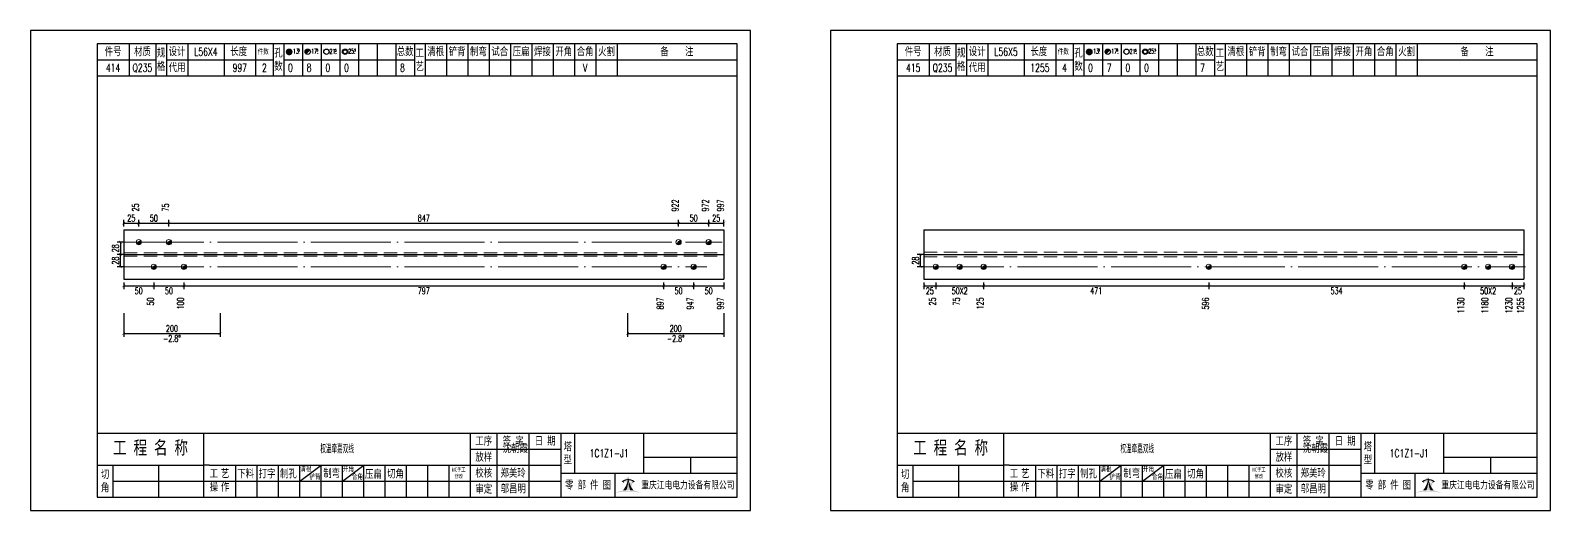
# Model space of a CAD drawing. Header units: millimetres. Extents: x -524 to 9570, y -2481 to 180.
# Drawn here: x 4500 to 5070, y -1800 to -1620 of the extents above; entities that cross this region are included whole.
import ezdxf
from ezdxf.enums import TextEntityAlignment as Align

# ---------------------------------------------------------------- set-up
doc = ezdxf.new("R2010")
doc.units = ezdxf.units.MM
doc.header["$LTSCALE"] = 20
doc.header["$PDMODE"] = 1
doc.linetypes.add('DASHDOT2X', pattern=[1.75, 1.5, -0.125, 0, -0.125])
doc.linetypes.add('HIDDEN', pattern=[0.375, 0.25, -0.125])
for name, color, linetype, lineweight in [('1', 7, 'Continuous', 25), ('11', 1, 'Continuous', 13), ('2', 1, 'HIDDEN', 13), ('5', 7, 'Continuous', 13), ('7', 3, 'DASHDOT2X', 13)]:
    doc.layers.add(name, color=color, linetype=linetype, lineweight=lineweight)
doc.styles.get("Standard").update_dxf_attribs({"font": 'simplex', "width": 0.7, "bigfont": 'gbhzfs.shx'})
doc.styles.add('SYMBOL_TXT', font='txt.shx', dxfattribs={"width": 0.6})
doc.styles.add('TITLE_TXT', font='simplex.shx', dxfattribs={"width": 0.75, "height": 2.5, "bigfont": 'gbhzfs.shx'})
doc.dimstyles.new('dimStyle4', dxfattribs={"dimtxt": 2.5, "dimasz": 1, "dimexe": 1.25, "dimexo": 0, "dimgap": 0.63, "dimtad": 2, "dimzin": 0, "dimdsep": 46, "dimtxsty": 'standard', "dimblk": 'ARCHTICK', "dimblk1": 'ARCHTICK', "dimblk2": 'ARCHTICK', "dimcen": 0.09, "dimadec": 0, "dimazin": 0, "dimtfac": 1, "dimtdec": 1, "dimtix": 1, "dimtmove": 2, "dimatfit": 3, "dimfxl": 0, "dimtolj": 1, "dimtzin": 0, "dimarcsym": 0})
doc.dimstyles.get("Standard").update_dxf_attribs({"dimtxt": 2.5, "dimasz": 1, "dimexe": 1.25, "dimexo": 0, "dimgap": 0.63, "dimtad": 1, "dimzin": 0, "dimdsep": 46, "dimtxsty": 'standard', "dimblk": 'ARCHTICK', "dimblk1": 'ARCHTICK', "dimblk2": 'ARCHTICK', "dimcen": 0.09, "dimadec": 0, "dimazin": 0, "dimtfac": 1, "dimtdec": 1, "dimtix": 1, "dimtmove": 2, "dimatfit": 3, "dimfxl": 0, "dimtolj": 1, "dimtzin": 0, "dimarcsym": 0})
pattern_1 = [(0, (-3, 0), (0, 0.0125), [])]

# ---------------------------------------------------------------- blocks, each defined once
blk = doc.blocks.new('M12_HOLE')
h = blk.add_hatch()
h.set_pattern_fill('LINE', scale=0.1, style=0)
h.set_pattern_definition(pattern_1)
h.paths.add_polyline_path([(-5, 0, 1), (-1, 0, 1)])
at = {"color": 7}
blk.add_circle((-3, 0), 2, dxfattribs=at)
at = {"color": 7, "attachment_point": 1, "style": 'SYMBOL_TXT'}
for s, insert, char_height, width in [('13\\f??|b0|i0|c0|p54;.', (-0.1170648347537053, 2.110404609075999), 3.5, 5.707453662650948), ('5', (3.739322910876695, 2.264550918150206), 1.8, 2.930899999712656)]:
    blk.add_mtext(s, dxfattribs=dict(at, insert=insert, char_height=char_height, width=width))
blk = doc.blocks.new('M16_HOLE')
h = blk.add_hatch()
h.set_pattern_fill('LINE', scale=0.1, style=0)
h.set_pattern_definition(pattern_1)
h.paths.add_polyline_path([(-1.585786437626905, 1.414213562373095, 0.668178637919299), (-5, 0, 0.198912367379658), (-4.414213562373095, -1.414213562373095)])
at = {"color": 7}
blk.add_circle((-3, 0), 2, dxfattribs=at)
at = {"color": 7, "attachment_point": 1, "style": 'SYMBOL_TXT'}
for s, insert, char_height, width in [('17.', (-0.443935574240129, 2.13042063441452), 3.5, 6.3164), ('5', (3.564570640825252, 2.25180437378188), 1.8, 1.822)]:
    blk.add_mtext(s, dxfattribs=dict(at, insert=insert, char_height=char_height, width=width))
blk = doc.blocks.new('M20_HOLE')
at = {"color": 7}
blk.add_circle((-3, 0), 2, dxfattribs=at)
at = {"color": 7, "attachment_point": 1, "style": 'SYMBOL_TXT'}
for s, insert, char_height, width in [('21.', (-0.6868754558352066, 2.009036737063269), 3.5, 6.0735), ('5', (3.321630759230175, 2.009036737063269), 1.8, 1.4576)]:
    blk.add_mtext(s, dxfattribs=dict(at, insert=insert, char_height=char_height, width=width))
blk = doc.blocks.new('M24_HOLE')
at = {"color": 7}
for radius in [2, 1.5]:
    blk.add_circle((-3, 0), radius, dxfattribs=at)
at = {"color": 7, "attachment_point": 1, "style": 'SYMBOL_TXT'}
for s, insert, char_height, width in [('25.', (-0.6868754558352066, 2.13042063441452), 3.5, 2.4294), ('5', (3.928980201610216, 2.25180437378188), 1.8, 1.9435)]:
    blk.add_mtext(s, dxfattribs=dict(at, insert=insert, char_height=char_height, width=width))
blk = doc.blocks.new('A$C1E394B87')
for p, q in [((270, 180), (0, 180)), ((0, 180), (0, 0)), ((270, 0), (270, 180)), ((0, 0), (270, 0))]:
    blk.add_line(p, q)
blk = doc.blocks.new('JgCard')
h = blk.add_hatch(color=256)
edge = h.paths.add_edge_path()
edge.add_arc((223.8016524729837, -21.84717885384339), 29.00860721842082, 79.81716678233735, 89.27812697573944)
edge.add_arc((224.5325955616654, -21.84717885384339), 29.00860721842082, 90.72187302426055, 100.1828332176626)
edge.add_arc((224.0279874541857, -3.830853464385541), 11.50536553551401, 89.30709440376557, 113.6959925615352, ccw=False)
edge.add_arc((224.3062605804644, -3.830853464385541), 11.50536553551401, 66.30400743846491, 90.69290559623443, ccw=False)
edge = h.paths.add_edge_path()
edge.add_arc((233.0302112674253, 13.18449056462987), 8.873034629199061, 191.5208225546964, 219.6965150385776)
edge.add_arc((215.3040367672247, 13.18449056462987), 8.873034629199061, 320.3034849614224, 348.4791774453036)
edge.add_arc((214.0326012329333, 11.43447699248611), 10.13453382683302, 338.1301204334909, 359.9154198731663)
edge.add_arc((234.3016468017167, 11.43447699248611), 10.13453382683302, 180.0845801266699, 201.8698795665091)
edge.add_line((225.937925765641, 10.90576856469295), (225.6552856147136, 10.35609493506945))
edge.add_arc((224.1679533083088, 7.853493107532699), 3.957321353349253, 91.41975307934291, 127.4827228769255)
edge.add_arc((215.3040367672247, 13.18449056462987), 8.873034629199061, 351.0860103832611, 357.2867084751834)
edge.add_line((222.396322269009, 10.90576856469295), (222.6789624199364, 10.35609493506945))
edge.add_line((222.6789624199364, 10.35609493506945), (221.7697188924139, 10.86032854938844))
edge.add_line((225.6552856147136, 10.35609493506945), (226.5654915637542, 10.86086227359522))
edge.add_arc((224.2330238305049, 7.883670059543192), 3.536460377387214, 93.80567765797379, 121.2894356209631)
edge.add_arc((224.1012242041452, 7.883670059543192), 3.536460377387214, 58.7105643790368, 86.1943223420262)
edge.add_arc((224.1679533083088, 7.853493107532699), 3.957321353349253, 52.53023982105776, 88.60436076552203)
edge.add_arc((233.0302112674253, 13.18449056462987), 8.873034629199061, 182.7132915248167, 188.9137221835162)
edge.add_line((224.1671240173246, 11.44943760304955), (224.1671240173246, 11.41951638194644))
blk.add_hatch(color=256).paths.add_polyline_path([(224.1671240173246, 11.41951638190653, 0.09534363958971465), (224.8964730213393, 7.65936347788454, -0.02857973389665951), (226.2029576453306, 7.517096850535836, -0.1235627947319866), (224.3359488967444, 11.41233217421416, -0.1204986991669159), (225.937925765641, 10.90576856469295), (225.6552856147136, 10.35609493506945), (226.5654915637542, 10.86086227359522, 0.5402417223769541), (226.575360567148, 10.99431825130466, 0.158715983985349), (224.2643381876442, 11.80964050730302, -0.02706108524003999), (224.1671240173246, 12.76445731824299, -0.02706225299216489), (224.0699034296731, 11.80959959181416, 0.1586661026302013), (221.7598355252794, 10.99377351487396, 0.5401762534625951), (221.7697205382283, 10.86032763670437, -5.881062471050359e-06), (221.7697188924139, 10.86032854938844), (222.6789624199364, 10.35609493506945), (222.396322269009, 10.90576856469295, -0.1204986991669226), (223.9982991379056, 11.41233217421416, -0.1235627947319868), (222.1312903893195, 7.517096850535836, -0.0285797338966575), (223.4377750133108, 7.65936347788454, 0.09534363958971454)])
for p, q in [((265, 175), (25, 175)), ((25, 175), (25, 5)), ((37, 175), (37, 163)), ((47, 175), (47, 163)), ((51, 175), (51, 163)), ((59, 175), (59, 163)), ((72.61005959575064, 175), (72.61005959575061, 163)), ((84.43573710762382, 175), (84.43573710762382, 163)), ((91, 175), (91, 163)), ((95, 175), (95, 163)), ((102, 175), (102, 163)), ((109, 175), (109, 163)), ((116, 175), (116, 163)), ((123, 175), (123, 163)), ((130, 175), (130, 163)), ((137, 175), (137, 163)), ((144, 175), (144, 163)), ((148, 175), (148, 163)), ((156, 175), (156, 163)), ((164, 175), (164, 163)), ((172, 175), (172, 163)), ((180, 175), (180, 163)), ((188, 175), (188, 163)), ((196, 175), (196, 163)), ((204, 175), (204, 163)), ((212, 175), (212, 163)), ((220, 175), (220, 163)), ((265, 5), (265, 175)), ((25, 169), (47, 169)), ((51, 168.9999999999999), (91, 168.9999999999999)), ((95, 168.9999999999999), (144, 168.9999999999999)), ((148, 169), (265, 169)), ((25, 163), (265, 163)), ((25, 29), (265, 29)), ((65, 17), (65, 29)), ((165, 5), (165, 29)), ((175, 5), (175, 29)), ((187, 5), (187, 29)), ((199, 5), (199, 29)), ((204, 29), (204, 14)), ((230, 14), (230, 29)), ((165, 23), (199, 23)), ((230, 20), (265, 20)), ((247.5, 20), (247.5, 14)), ((25, 17), (65, 17)), ((31, 5), (31, 17)), ((48, 17), (48, 5)), ((65, 5), (65, 17)), ((67, 17), (65, 17)), ((67, 17), (165, 17)), ((77, 5), (77, 17)), ((85, 5), (85, 17)), ((93, 5), (93, 17)), ((101, 5), (101, 17)), ((101, 11), (109, 17)), ((109, 5), (109, 17)), ((117, 5), (117, 17)), ((117, 11), (125, 17)), ((125, 5), (125, 17)), ((133, 5), (133, 17)), ((141, 5), (141, 17)), ((149, 5), (149, 17)), ((157, 5), (157, 17)), ((165, 17), (199, 17)), ((199, 14), (265, 14)), ((219.0802760739607, 14), (219.0802760739607, 5)), ((31, 11), (65, 11)), ((65, 11), (165, 11)), ((165, 11), (199, 11)), ((25, 5), (265, 5))]:
    blk.add_line(p, q)
blk.add_lwpolyline([(96.0334779468642, 171.9855941999696, -1), (98.0334779468642, 171.9855941999696, -1)], format="xyb", close=True)
for p in [(65.8050297978753, 166), (145, 96)]:
    blk.add_point(p)
blk.add_blockref('A$C1E394B87', (0, 0))
at = {"xscale": 0.5, "yscale": 0.5, "zscale": 0.5}
for name, p in [('M12_HOLE', (98.5334779468642, 171.9855941999696)), ('M16_HOLE', (105.5, 171.9999999999999)), ('M20_HOLE', (112.5, 171.9999999999999)), ('M24_HOLE', (119.5, 171.9999999999999))]:
    blk.add_blockref(name, p, dxfattribs=at)
at = {"attachment_point": 5, "style": 'TITLE_TXT'}
for s, insert, char_height, width in [('{\\fSimHei|b0|i0|c134|p2;件号}', (31, 172), 3, 15), ('{\\fSimHei|b0|i0|c134|p2;材质}', (42, 172), 3, 8), ('{\\fSimHei|b0|i0|c134|p2;规格}', (49, 169), 3, 4), ('{\\fSimHei|b0|i0|c134|p2;设计}', (55, 171.9999999999999), 3, 8.000000000000014), ('{\\fSimHei|b0|i0|c134|p2;长度}', (78.11684221050325, 172.0531705390044), 3, 8), ('{\\fSimHei|b0|i0|c134|p2;件数}', (87.3041250533895, 171.9999999999999), 2, 8.8244), ('{\\fSimHei|b0|i0|c134|p2;孔数}', (93, 169), 3, 4), ('{\\fSimHei|b0|i0|c134|p2;总数}', (140.5, 171.9999999999999), 3, 7), ('{\\fSimHei|b0|i0|c134|p2;工\\P艺}', (146, 169), 3, 4), ('{\\fSimHei|b0|i0|c134|p2;清根}', (152, 172), 3, 8), ('{\\fSimHei|b0|i0|c134|p2;铲背}', (160, 172), 3, 8), ('{\\fSimHei|b0|i0|c134|p2;制弯}', (168, 172), 3, 8.000000000000028), ('{\\fSimHei|b0|i0|c134|p2;试合}', (176, 172), 3, 8), ('{\\fSimHei|b0|i0|c134|p2;压扁}', (184, 172), 3, 8), ('{\\fSimHei|b0|i0|c134|p2;焊接}', (192, 172), 3, 8), ('{\\fSimHei|b0|i0|c134|p2;开角}', (200, 172), 3, 8.000000000000057), ('{\\fSimHei|b0|i0|c134|p2;合角}', (208, 172), 3, 8), ('{\\fSimHei|b0|i0|c134|p2;火割}', (216, 172), 3, 8), ('{\\fSimHei|b0|i0|c134|p2;备    注}', (242.3967818627186, 171.9765054582008), 3, 22), ('{\\fSimHei|b0|i0|c134|p2;代用}', (55, 166), 3, 8), ('{\\fSimHei|b0|i0|c134|p2;工 程 名 称}', (45.04268864723963, 23.33842704880232), 5, 47.33333333333334), ('{\\fSimHei|b0|i0|c134|p2;工序}', (170, 26), 3, 10), ('{\\fSimHei|b0|i0|c134|p2;签 字}', (181, 26), 3, 12), ('{\\fSimHei|b0|i0|c134|p2;^I沈朝霞}', (181.0520504248258, 23.27747906449889), 3, 12), ('{\\fSimHei|b0|i0|c134|p2;日 期}', (193, 26), 3, 12), ('{\\fSimHei|b0|i0|c134|p2;塔\\P型}', (201.5, 21.5), 3, 5.000000000000028), ('{\\fSimHei|b0|i0|c134|p2;放样}', (170, 20), 3, 10), ('{\\fSimHei|b0|i0|c134|p2;切\\P角}', (28, 11), 3, 6.000000000000004), ('{\\fSimHei|b0|i0|c134|p2;工\\P操}', (68.78408056366106, 11.29930144135182), 3, 6.000000000000004), ('{\\fSimHei|b0|i0|c134|p2;艺\\P作}', (73.01340619218274, 11.29930144135182), 3, 6.000000000000004), ('{\\fSimHei|b0|i0|c134|p2;下料}', (80.74376492044746, 13.75191016783555), 3, 8), ('{\\fSimHei|b0|i0|c134|p2;打字}', (88.74376492044746, 13.75191016783555), 3, 8), ('{\\fSimHei|b0|i0|c134|p2;制孔}', (96.74376492044746, 13.75191016783555), 3, 8.000000000000028), ('{\\fSimHei|b0|i0|c134|p2;清根}', (103.3080888185272, 15.56254542211099), 2, 8), ('{\\fSimHei|b0|i0|c134|p2;铲背}', (106.6982872637203, 12.58010217278223), 2, 8), ('{\\fSimHei|b0|i0|c134|p2;制弯}', (112.9524832210667, 13.86807755023182), 3, 8.000000000000028), ('{\\fSimHei|b0|i0|c134|p2;开角}', (119.2123351337376, 15.54156681030855), 2, 8.000000000000057), ('{\\fSimHei|b0|i0|c134|p2;合角}', (122.601153766583, 12.67610618408509), 2, 8), ('{\\fSimHei|b0|i0|c134|p2;压扁}', (128.5896913500159, 13.56672241423536), 3, 8), ('{\\fSimHei|b0|i0|c134|p2;切角}', (136.8970089545677, 13.6938446517654), 3, 8), ('{\\fSimHei|b0|i0|c134|p2;NC手工修改}', (160.6311373906198, 14.05820252967675), 1.5, 6.204069777279955), ('{\\fSimHei|b0|i0|c134|p2;校核}', (170, 14), 3, 10.00000000000003), ('{\\fSimHei|b0|i0|c134|p2;郑美玲}', (181, 14), 3, 12), ('{\\fSimHei|b0|i0|c134|p2;零 部 件 图}', (209.0827348158753, 9.5), 3, 30.76131175444226), ('{\\fSimHei|b0|i0|c134|p2;重庆江电电力设备有限公司}', (246.5086378857131, 9.475432444103376), 2.772000000000001, 63.29400000000002), ('{\\fSimHei|b0|i0|c134|p2;审定}', (170, 8), 3, 10), ('{\\fSimHei|b0|i0|c134|p2;邬昌明}', (181.0428184060297, 8.12303372435349), 3, 12)]:
    blk.add_mtext(s, dxfattribs=dict(at, insert=insert, char_height=char_height, width=width))
blk = doc.blocks.new('M16')
for p, q in [((-0.7071067811865476, -0.7071067811865476), (0.7071067811865475, 0.7071067811865475)), ((-0.4, 4.898425415289509e-17), (0.4, 0)), ((2.449212707644755e-17, 0.4), (0, -0.4))]:
    blk.add_line(p, q)
blk.add_circle((0, 0), 1)
for centre, radius, end in [((0, 0), 0.8, 45.00000000000001), ((0, 0), 0.6, 45.00000000000001), ((0, 0), 0.4, 45.00000000000001), ((-5.551115123125783e-17, -5.551115123125783e-17), 0.2, 45)]:
    blk.add_arc(centre, radius, 225, end)
blk = doc.blocks.new('_ArchTick')
at = {"color": 0, "linetype": 'ByBlock', "const_width": 0.15}
blk.add_lwpolyline([(-0.5, -0.5), (0.5, 0.5)], dxfattribs=at)
blk = doc.blocks.new('*D1235')
at = {"layer": '11', "color": 0, "lineweight": -2}
for p, q in [((4535.000049719281, -1714.500010983899), (4535.000049719281, -1717.000010983899)), ((4546.281994837867, -1714.500010983899), (4546.281994837867, -1717.000010983899)), ((4535.000049719281, -1715.750010983899), (4546.281994837867, -1715.750010983899))]:
    blk.add_line(p, q, dxfattribs=at)
at = {"layer": 'Defpoints', "color": 0}
for p in [(4535.000049719281, -1714.500010983899), (4546.281994837867, -1714.500010983899), (4546.281994837867, -1715.750010983899)]:
    blk.add_point(p, dxfattribs=at)
at = {"layer": '11', "color": 0, "lineweight": -2, "rotation": 180}
blk.add_blockref('_ArchTick', (4535.000049719281, -1715.750010983899), dxfattribs=at)
at = {"layer": '11', "color": 0, "lineweight": -2}
blk.add_blockref('_ArchTick', (4546.281994837867, -1715.750010983899), dxfattribs=at)
at = {"layer": '11', "color": 0, "insert": (4540.641022278574, -1717.630010983899), "char_height": 2.5, "attachment_point": 5}
blk.add_mtext('\\A1;50', dxfattribs=at)
blk = doc.blocks.new('*D1236')
at = {"layer": '11', "color": 0, "lineweight": -2}
for p, q in [((4546.281994837867, -1714.500010983899), (4546.281994837867, -1717.000010983899)), ((4557.56393995645, -1714.500010983899), (4557.56393995645, -1717.000010983899)), ((4546.281994837867, -1715.750010983899), (4557.56393995645, -1715.750010983899))]:
    blk.add_line(p, q, dxfattribs=at)
at = {"layer": 'Defpoints', "color": 0}
for p in [(4546.281994837867, -1714.500010983899), (4557.56393995645, -1714.500010983899), (4557.56393995645, -1715.750010983899)]:
    blk.add_point(p, dxfattribs=at)
at = {"layer": '11', "color": 0, "lineweight": -2, "rotation": 180}
blk.add_blockref('_ArchTick', (4546.281994837867, -1715.750010983899), dxfattribs=at)
at = {"layer": '11', "color": 0, "lineweight": -2}
blk.add_blockref('_ArchTick', (4557.56393995645, -1715.750010983899), dxfattribs=at)
at = {"layer": '11', "color": 0, "insert": (4551.922967397159, -1717.630010983899), "char_height": 2.5, "attachment_point": 5}
blk.add_mtext('\\A1;50', dxfattribs=at)
blk = doc.blocks.new('*D1237')
at = {"layer": '11', "color": 0, "lineweight": -2}
for p, q in [((4557.56393995645, -1714.500010983899), (4557.56393995645, -1717.000010983899)), ((4737.398145146683, -1714.500010983899), (4737.398145146683, -1717.000010983899)), ((4557.56393995645, -1715.750010983899), (4737.398145146683, -1715.750010983899))]:
    blk.add_line(p, q, dxfattribs=at)
at = {"layer": 'Defpoints', "color": 0}
for p in [(4557.56393995645, -1714.500010983899), (4737.398145146683, -1714.500010983899), (4737.398145146683, -1715.750010983899)]:
    blk.add_point(p, dxfattribs=at)
at = {"layer": '11', "color": 0, "lineweight": -2, "rotation": 180}
blk.add_blockref('_ArchTick', (4557.56393995645, -1715.750010983899), dxfattribs=at)
at = {"layer": '11', "color": 0, "lineweight": -2}
blk.add_blockref('_ArchTick', (4737.398145146683, -1715.750010983899), dxfattribs=at)
at = {"layer": '11', "color": 0, "insert": (4647.481042551566, -1717.630010983899), "char_height": 2.5, "attachment_point": 5}
blk.add_mtext('\\A1;797', dxfattribs=at)
blk = doc.blocks.new('*D1238')
at = {"layer": '11', "color": 0, "lineweight": -2}
for p, q in [((4737.398145146683, -1714.500010983899), (4737.398145146683, -1717.000010983899)), ((4748.680090265265, -1714.500010983899), (4748.680090265265, -1717.000010983899)), ((4737.398145146683, -1715.750010983899), (4748.680090265265, -1715.750010983899))]:
    blk.add_line(p, q, dxfattribs=at)
at = {"layer": 'Defpoints', "color": 0}
for p in [(4737.398145146683, -1714.500010983899), (4748.680090265265, -1714.500010983899), (4748.680090265265, -1715.750010983899)]:
    blk.add_point(p, dxfattribs=at)
at = {"layer": '11', "color": 0, "lineweight": -2, "rotation": 180}
blk.add_blockref('_ArchTick', (4737.398145146683, -1715.750010983899), dxfattribs=at)
at = {"layer": '11', "color": 0, "lineweight": -2}
blk.add_blockref('_ArchTick', (4748.680090265265, -1715.750010983899), dxfattribs=at)
at = {"layer": '11', "color": 0, "insert": (4743.039117705974, -1717.630010983899), "char_height": 2.5, "attachment_point": 5}
blk.add_mtext('\\A1;50', dxfattribs=at)
blk = doc.blocks.new('*D1239')
at = {"layer": '11', "color": 0, "lineweight": -2}
for p, q in [((4748.680090265265, -1714.500010983899), (4748.680090265265, -1717.000010983899)), ((4760.000049719281, -1714.500010983899), (4760.000049719281, -1717.000010983899)), ((4748.680090265265, -1715.750010983899), (4760.000049719281, -1715.750010983899))]:
    blk.add_line(p, q, dxfattribs=at)
at = {"layer": 'Defpoints', "color": 0}
for p in [(4748.680090265265, -1714.500010983899), (4760.000049719281, -1714.500010983899), (4760.000049719281, -1715.750010983899)]:
    blk.add_point(p, dxfattribs=at)
at = {"layer": '11', "color": 0, "lineweight": -2, "rotation": 180}
blk.add_blockref('_ArchTick', (4748.680090265265, -1715.750010983899), dxfattribs=at)
at = {"layer": '11', "color": 0, "lineweight": -2}
blk.add_blockref('_ArchTick', (4760.000049719281, -1715.750010983899), dxfattribs=at)
at = {"layer": '11', "color": 0, "insert": (4754.340069992273, -1717.630010983899), "char_height": 2.5, "attachment_point": 5}
blk.add_mtext('\\A1;50', dxfattribs=at)
blk = doc.blocks.new('*D1246')
at = {"layer": '1', "color": 0, "lineweight": -2}
for p, q in [((4534.750049719281, -1699.375010983899), (4532.500049719281, -1699.375010983899)), ((4534.750049719281, -1704.000010983899), (4532.500049719281, -1704.000010983899)), ((4533.750049719281, -1699.375010983899), (4533.750049719281, -1704.000010983899))]:
    blk.add_line(p, q, dxfattribs=at)
at = {"layer": 'Defpoints', "color": 0}
for p in [(4533.750049719281, -1704.000010983899), (4534.750049719281, -1699.375010983899), (4534.750049719281, -1704.000010983899)]:
    blk.add_point(p, dxfattribs=at)
at = {"layer": '1', "color": 0, "lineweight": -2}
for p, rotation in [((4533.750049719281, -1699.375010983899), 90), ((4533.750049719281, -1704.000010983899), 270)]:
    blk.add_blockref('_ArchTick', p, dxfattribs=dict(at, rotation=rotation))
at = {"layer": '1', "color": 0, "insert": (4531.870049719281, -1701.687510983898), "char_height": 2.5, "attachment_point": 5, "rotation": 90}
blk.add_mtext('\\A1;28', dxfattribs=at)
blk = doc.blocks.new('*D1249')
at = {"layer": '11', "color": 0, "lineweight": -2}
for p, q in [((4835.000049719281, -1714.500010983899), (4835.000049719281, -1717.000010983899)), ((4839.482878467479, -1714.500010983899), (4839.482878467479, -1717.000010983899)), ((4835.000049719281, -1715.750010983899), (4839.482878467479, -1715.750010983899))]:
    blk.add_line(p, q, dxfattribs=at)
at = {"layer": 'Defpoints', "color": 0}
for p in [(4835.000049719281, -1714.500010983899), (4839.482878467479, -1714.500010983899), (4839.482878467479, -1715.750010983899)]:
    blk.add_point(p, dxfattribs=at)
at = {"layer": '11', "color": 0, "lineweight": -2, "rotation": 180}
blk.add_blockref('_ArchTick', (4835.000049719281, -1715.750010983899), dxfattribs=at)
at = {"layer": '11', "color": 0, "lineweight": -2}
blk.add_blockref('_ArchTick', (4839.482878467479, -1715.750010983899), dxfattribs=at)
at = {"layer": '11', "color": 0, "insert": (4837.24146409338, -1717.630010983899), "char_height": 2.5, "attachment_point": 5}
blk.add_mtext('\\A1;25', dxfattribs=at)
blk = doc.blocks.new('*D1250')
at = {"layer": '11', "color": 0, "lineweight": -2}
for p, q in [((4839.482878467479, -1714.500010983899), (4839.482878467479, -1717.000010983899)), ((4857.41419346027, -1714.500010983899), (4857.41419346027, -1717.000010983899)), ((4839.482878467479, -1715.750010983899), (4857.41419346027, -1715.750010983899))]:
    blk.add_line(p, q, dxfattribs=at)
at = {"layer": 'Defpoints', "color": 0}
for p in [(4839.482878467479, -1714.500010983899), (4857.41419346027, -1714.500010983899), (4857.41419346027, -1715.750010983899)]:
    blk.add_point(p, dxfattribs=at)
at = {"layer": '11', "color": 0, "lineweight": -2, "rotation": 180}
blk.add_blockref('_ArchTick', (4839.482878467479, -1715.750010983899), dxfattribs=at)
at = {"layer": '11', "color": 0, "lineweight": -2}
blk.add_blockref('_ArchTick', (4857.41419346027, -1715.750010983899), dxfattribs=at)
at = {"layer": '11', "color": 0, "insert": (4848.448535963875, -1717.630010983899), "char_height": 2.5, "attachment_point": 5}
blk.add_mtext('\\A1;50X2', dxfattribs=at)
blk = doc.blocks.new('*D1251')
at = {"layer": '11', "color": 0, "lineweight": -2}
for p, q in [((4857.41419346027, -1714.500010983899), (4857.41419346027, -1717.000010983899)), ((4941.870687076316, -1714.500010983899), (4941.870687076316, -1717.000010983899)), ((4857.41419346027, -1715.750010983899), (4941.870687076316, -1715.750010983899))]:
    blk.add_line(p, q, dxfattribs=at)
at = {"layer": 'Defpoints', "color": 0}
for p in [(4857.41419346027, -1714.500010983899), (4941.870687076316, -1714.500010983899), (4941.870687076316, -1715.750010983899)]:
    blk.add_point(p, dxfattribs=at)
at = {"layer": '11', "color": 0, "lineweight": -2, "rotation": 180}
blk.add_blockref('_ArchTick', (4857.41419346027, -1715.750010983899), dxfattribs=at)
at = {"layer": '11', "color": 0, "lineweight": -2}
blk.add_blockref('_ArchTick', (4941.870687076316, -1715.750010983899), dxfattribs=at)
at = {"layer": '11', "color": 0, "insert": (4899.642440268293, -1717.630010983899), "char_height": 2.5, "attachment_point": 5}
blk.add_mtext('\\A1;471', dxfattribs=at)
blk = doc.blocks.new('*D1252')
at = {"layer": '11', "color": 0, "lineweight": -2}
for p, q in [((4941.870687076316, -1714.500010983899), (4941.870687076316, -1717.000010983899)), ((5037.623909137823, -1714.500010983899), (5037.623909137823, -1717.000010983899)), ((4941.870687076316, -1715.750010983899), (5037.623909137823, -1715.750010983899))]:
    blk.add_line(p, q, dxfattribs=at)
at = {"layer": 'Defpoints', "color": 0}
for p in [(4941.870687076316, -1714.500010983899), (5037.623909137823, -1714.500010983899), (5037.623909137823, -1715.750010983899)]:
    blk.add_point(p, dxfattribs=at)
at = {"layer": '11', "color": 0, "lineweight": -2, "rotation": 180}
blk.add_blockref('_ArchTick', (4941.870687076316, -1715.750010983899), dxfattribs=at)
at = {"layer": '11', "color": 0, "lineweight": -2}
blk.add_blockref('_ArchTick', (5037.623909137823, -1715.750010983899), dxfattribs=at)
at = {"layer": '11', "color": 0, "insert": (4989.74729810707, -1717.630010983899), "char_height": 2.5, "attachment_point": 5}
blk.add_mtext('\\A1;534', dxfattribs=at)
blk = doc.blocks.new('*D1253')
at = {"layer": '11', "color": 0, "lineweight": -2}
for p, q in [((5037.623909137823, -1714.500010983899), (5037.623909137823, -1717.000010983899)), ((5055.555224130614, -1714.500010983899), (5055.555224130614, -1717.000010983899)), ((5037.623909137823, -1715.750010983899), (5055.555224130614, -1715.750010983899))]:
    blk.add_line(p, q, dxfattribs=at)
at = {"layer": 'Defpoints', "color": 0}
for p in [(5037.623909137823, -1714.500010983899), (5055.555224130614, -1714.500010983899), (5055.555224130614, -1715.750010983899)]:
    blk.add_point(p, dxfattribs=at)
at = {"layer": '11', "color": 0, "lineweight": -2, "rotation": 180}
blk.add_blockref('_ArchTick', (5037.623909137823, -1715.750010983899), dxfattribs=at)
at = {"layer": '11', "color": 0, "lineweight": -2}
blk.add_blockref('_ArchTick', (5055.555224130614, -1715.750010983899), dxfattribs=at)
at = {"layer": '11', "color": 0, "insert": (5046.589566634218, -1717.630010983899), "char_height": 2.5, "attachment_point": 5}
blk.add_mtext('\\A1;50X2', dxfattribs=at)
blk = doc.blocks.new('*D1254')
at = {"layer": '11', "color": 0, "lineweight": -2}
for p, q in [((5055.555224130614, -1714.500010983899), (5055.555224130614, -1717.000010983899)), ((5060.000049719281, -1714.500010983899), (5060.000049719281, -1717.000010983899)), ((5055.555224130614, -1715.750010983899), (5060.000049719281, -1715.750010983899))]:
    blk.add_line(p, q, dxfattribs=at)
at = {"layer": 'Defpoints', "color": 0}
for p in [(5055.555224130614, -1714.500010983899), (5060.000049719281, -1714.500010983899), (5060.000049719281, -1715.750010983899)]:
    blk.add_point(p, dxfattribs=at)
at = {"layer": '11', "color": 0, "lineweight": -2, "rotation": 180}
blk.add_blockref('_ArchTick', (5055.555224130614, -1715.750010983899), dxfattribs=at)
at = {"layer": '11', "color": 0, "lineweight": -2}
blk.add_blockref('_ArchTick', (5060.000049719281, -1715.750010983899), dxfattribs=at)
at = {"layer": '11', "color": 0, "insert": (5057.777636924948, -1717.630010983899), "char_height": 2.5, "attachment_point": 5}
blk.add_mtext('\\A1;25', dxfattribs=at)

msp = doc.modelspace()

# ---------------------------------------------------------------- linework, layer by layer
at = {"layer": '1'}
for p, q in [((4535.000049719281, -1694.750010983899), (4535.000049719281, -1713.250010983899)), ((4535.000049719281, -1694.750010983899), (4760.000049719281, -1694.750010983899)), ((4760.000049719281, -1694.750010983899), (4760.000049719281, -1713.250010983899)), ((4835.000049719281, -1694.750010983899), (4835.000049719281, -1713.250010983899)), ((4835.000049719281, -1694.750010983899), (5060.000049719281, -1694.750010983899)), ((5060.000049719281, -1694.750010983899), (5060.000049719281, -1713.250010983899)), ((4535.000049719281, -1704.000010983899), (4760.000049719281, -1704.000010983899)), ((4835.000049719281, -1704.000010983899), (5060.000049719281, -1704.000010983899)), ((4535.000049719281, -1713.250010983899), (4760.000049719281, -1713.250010983899)), ((4835.000049719281, -1713.250010983899), (5060.000049719281, -1713.250010983899))]:
    msp.add_line(p, q, dxfattribs=at)
at = {"layer": '2'}
for p, q in [((4535.000049719281, -1703.339296698185), (4760.000049719281, -1703.339296698185)), ((4835.000049719281, -1703.174118126756), (5060.000049719281, -1703.174118126756)), ((4535.000049719281, -1704.660725269613), (4760.000049719281, -1704.660725269613)), ((4835.000049719281, -1704.825903841042), (5060.000049719281, -1704.825903841042))]:
    msp.add_line(p, q, dxfattribs=at)
at = {"layer": '7'}
for p, q in [((4535.000049719281, -1699.375010983899), (4759.321062824558, -1699.375010983899)), ((4535.000049719281, -1708.625010983899), (4753.680090265265, -1708.625010983899)), ((4835.000049719281, -1708.625010983899), (5060.555224130614, -1708.625010983899))]:
    msp.add_line(p, q, dxfattribs=at)

# ---------------------------------------------------------------- block references
at = {"layer": '1'}
for p in [(4500.000049719281, -1800.000010983899), (4800.000049719281, -1800.000010983899)]:
    msp.add_blockref('JgCard', p, dxfattribs=at)
at = {"layer": '5'}
for p in [(4540.641022278574, -1699.375010983899), (4551.922967397157, -1699.375010983899), (4743.039117705976, -1699.375010983899), (4754.321062824558, -1699.375010983899), (4546.281994837867, -1708.625010983899), (4557.56393995645, -1708.625010983899), (4737.398145146683, -1708.625010983899), (4748.680090265265, -1708.625010983899), (4839.482878467479, -1708.625010983899), (4848.448535963875, -1708.625010983899), (4857.41419346027, -1708.625010983899), (4941.870687076316, -1708.625010983899), (5037.623909137823, -1708.625010983899), (5046.589566634218, -1708.625010983899), (5055.555224130614, -1708.625010983899)]:
    msp.add_blockref('M16', p, dxfattribs=at)

# ---------------------------------------------------------------- texts
at = {"layer": '1', "width": 0.7}
for s, p in [('L56X4', (4565.805079517158, -1628.000010983899)), ('L56X5', (4865.805079517158, -1628.000010983899)), ('414', (4531.000049719281, -1634.000010983899)), ('Q235', (4542.000049719281, -1634.000010983899)), ('997', (4578.522948070968, -1634.000010983899)), ('2', (4587.717918273094, -1634.000010983899)), ('0', (4597.500049719281, -1634.000010983899)), ('8', (4604.500049719281, -1634.000010983899)), ('0', (4611.500049719281, -1634.000010983899)), ('0', (4618.500049719281, -1634.000010983899)), ('8', (4639.500049719281, -1634.000010983899)), ('V', (4708.000049719281, -1634.000010983899)), ('415', (4831.000049719281, -1634.000010983899)), ('Q235', (4842.000049719281, -1634.000010983899)), ('1255', (4878.522948070968, -1634.000010983899)), ('4', (4887.717918273094, -1634.000010983899)), ('0', (4897.500049719281, -1634.000010983899)), ('7', (4904.500049719281, -1634.000010983899)), ('0', (4911.500049719281, -1634.000010983899)), ('0', (4918.500049719281, -1634.000010983899)), ('7', (4939.500049719281, -1634.000010983899)), ('权温牵嘉双线', (4615.000049719281, -1777.000010983899)), ('1C1Z1-J1', (4717.000049719281, -1778.500010983899)), ('权温牵嘉双线', (4915.000049719281, -1777.000010983899)), ('1C1Z1-J1', (5017.000049719281, -1778.500010983899))]:
    msp.add_text(s, height=3, dxfattribs=at).set_placement(p, align=Align.MIDDLE_CENTER)
for s, p in [('25', (4540.641022278574, -1687.875010983899)), ('75', (4551.922967397157, -1687.875010983899)), ('922', (4743.039117705976, -1687.875010983899)), ('972', (4754.321062824558, -1687.875010983899)), ('997', (4760.000049719281, -1687.875010983899))]:
    msp.add_text(s, height=2.5, rotation=90, dxfattribs=at).set_placement(p)
for s, p in [('50', (4546.281994837867, -1720.125010983899)), ('100', (4557.56393995645, -1720.125010983899)), ('897', (4737.398145146683, -1720.125010983899)), ('947', (4748.680090265265, -1720.125010983899)), ('997', (4760.000049719281, -1720.125010983899)), ('25', (4839.482878467479, -1720.125010983899)), ('75', (4848.448535963875, -1720.125010983899)), ('125', (4857.41419346027, -1720.125010983899)), ('596', (4941.870687076316, -1720.125010983899)), ('1130', (5037.623909137823, -1720.125010983899)), ('1180', (5046.589566634218, -1720.125010983899)), ('1230', (5055.555224130614, -1720.125010983899)), ('1255', (5060.000049719281, -1720.125010983899))]:
    msp.add_text(s, height=2.5, rotation=90, dxfattribs=at).set_placement(p, align=Align.RIGHT)
for p in [(4553.051161909018, -1734.250010983899), (4741.948937529545, -1734.250010983899)]:
    msp.add_text('-2.8°', height=2.5, dxfattribs=at).set_placement(p, align=Align.TOP_CENTER)

# ---------------------------------------------------------------- dimensions: what is measured, and where the dimension line sits
at = {"layer": '1'}
dim = msp.add_linear_dim(base=(4533.750049719281, -1704.000010983899), p1=(4534.750049719281, -1699.375010983899), p2=(4534.750049719281, -1704.000010983899), angle=90, text='28', dimstyle='standard', override={"dimtxt": 2.5}, dxfattribs=at)
dim.commit()
dim.dimension.update_dxf_attribs({"geometry": '*D1246', "text_midpoint": (4531.870049719281, -1701.687510983898)})
for base, p1, p2 in [((4533.750049719281, -1704.000010983899), (4534.750049719281, -1708.625010983899), (4534.750049719281, -1704.000010983899)), ((4833.750049719281, -1704.000010983899), (4834.750049719281, -1708.625010983899), (4834.750049719281, -1704.000010983899))]:
    msp.add_linear_dim(base=base, p1=p1, p2=p2, angle=90, text='28', dimstyle='standard', override={"dimtxt": 2.5}, dxfattribs=at).render()
for base, p1, p2 in [((4571.102274098754, -1733.625010983899), (4535.000049719281, -1726.000010983899), (4571.102274098754, -1726.000010983899)), ((4760.000049719281, -1733.625010983899), (4723.897825339809, -1726.000010983899), (4760.000049719281, -1726.000010983899))]:
    msp.add_linear_dim(base=base, p1=p1, p2=p2, text='200', dimstyle='standard', override={"dimtxt": 2.5}, dxfattribs=at).render()
at = {"layer": '11'}
for base, p1, p2, text in [((4540.641022278574, -1692.250010983899), (4535.000049719281, -1693.500010983899), (4540.641022278574, -1693.500010983899), '25'), ((4551.922967397157, -1692.250010983899), (4540.641022278574, -1693.500010983899), (4551.922967397157, -1693.500010983899), '50'), ((4743.039117705976, -1692.250010983899), (4551.922967397157, -1693.500010983899), (4743.039117705976, -1693.500010983899), '847'), ((4754.321062824558, -1692.250010983899), (4743.039117705976, -1693.500010983899), (4754.321062824558, -1693.500010983899), '50'), ((4760.000049719281, -1692.250010983899), (4754.321062824558, -1693.500010983899), (4760.000049719281, -1693.500010983899), '25')]:
    msp.add_linear_dim(base=base, p1=p1, p2=p2, text=text, dimstyle='standard', override={"dimtxt": 2.5}, dxfattribs=at).render()
for base, p1, p2, text, picture, middle in [((4546.281994837867, -1715.750010983899), (4535.000049719281, -1714.500010983899), (4546.281994837867, -1714.500010983899), '50', '*D1235', (4540.641022278574, -1717.630010983899)), ((4557.56393995645, -1715.750010983899), (4546.281994837867, -1714.500010983899), (4557.56393995645, -1714.500010983899), '50', '*D1236', (4551.922967397159, -1717.630010983899)), ((4737.398145146683, -1715.750010983899), (4557.56393995645, -1714.500010983899), (4737.398145146683, -1714.500010983899), '797', '*D1237', (4647.481042551566, -1717.630010983899)), ((4748.680090265265, -1715.750010983899), (4737.398145146683, -1714.500010983899), (4748.680090265265, -1714.500010983899), '50', '*D1238', (4743.039117705974, -1717.630010983899)), ((4760.000049719281, -1715.750010983899), (4748.680090265265, -1714.500010983899), (4760.000049719281, -1714.500010983899), '50', '*D1239', (4754.340069992273, -1717.630010983899)), ((4839.482878467479, -1715.750010983899), (4835.000049719281, -1714.500010983899), (4839.482878467479, -1714.500010983899), '25', '*D1249', (4837.24146409338, -1717.630010983899)), ((4857.41419346027, -1715.750010983899), (4839.482878467479, -1714.500010983899), (4857.41419346027, -1714.500010983899), '50X2', '*D1250', (4848.448535963875, -1717.630010983899)), ((4941.870687076316, -1715.750010983899), (4857.41419346027, -1714.500010983899), (4941.870687076316, -1714.500010983899), '471', '*D1251', (4899.642440268293, -1717.630010983899)), ((5037.623909137823, -1715.750010983899), (4941.870687076316, -1714.500010983899), (5037.623909137823, -1714.500010983899), '534', '*D1252', (4989.74729810707, -1717.630010983899)), ((5055.555224130614, -1715.750010983899), (5037.623909137823, -1714.500010983899), (5055.555224130614, -1714.500010983899), '50X2', '*D1253', (5046.589566634218, -1717.630010983899)), ((5060.000049719281, -1715.750010983899), (5055.555224130614, -1714.500010983899), (5060.000049719281, -1714.500010983899), '25', '*D1254', (5057.777636924948, -1717.630010983899))]:
    dim = msp.add_linear_dim(base=base, p1=p1, p2=p2, text=text, dimstyle='dimStyle4', override={"dimtxt": 2.5}, dxfattribs=at)
    dim.commit()
    dim.dimension.update_dxf_attribs({"geometry": picture, "text_midpoint": middle})

doc.saveas('drawing.dxf')
